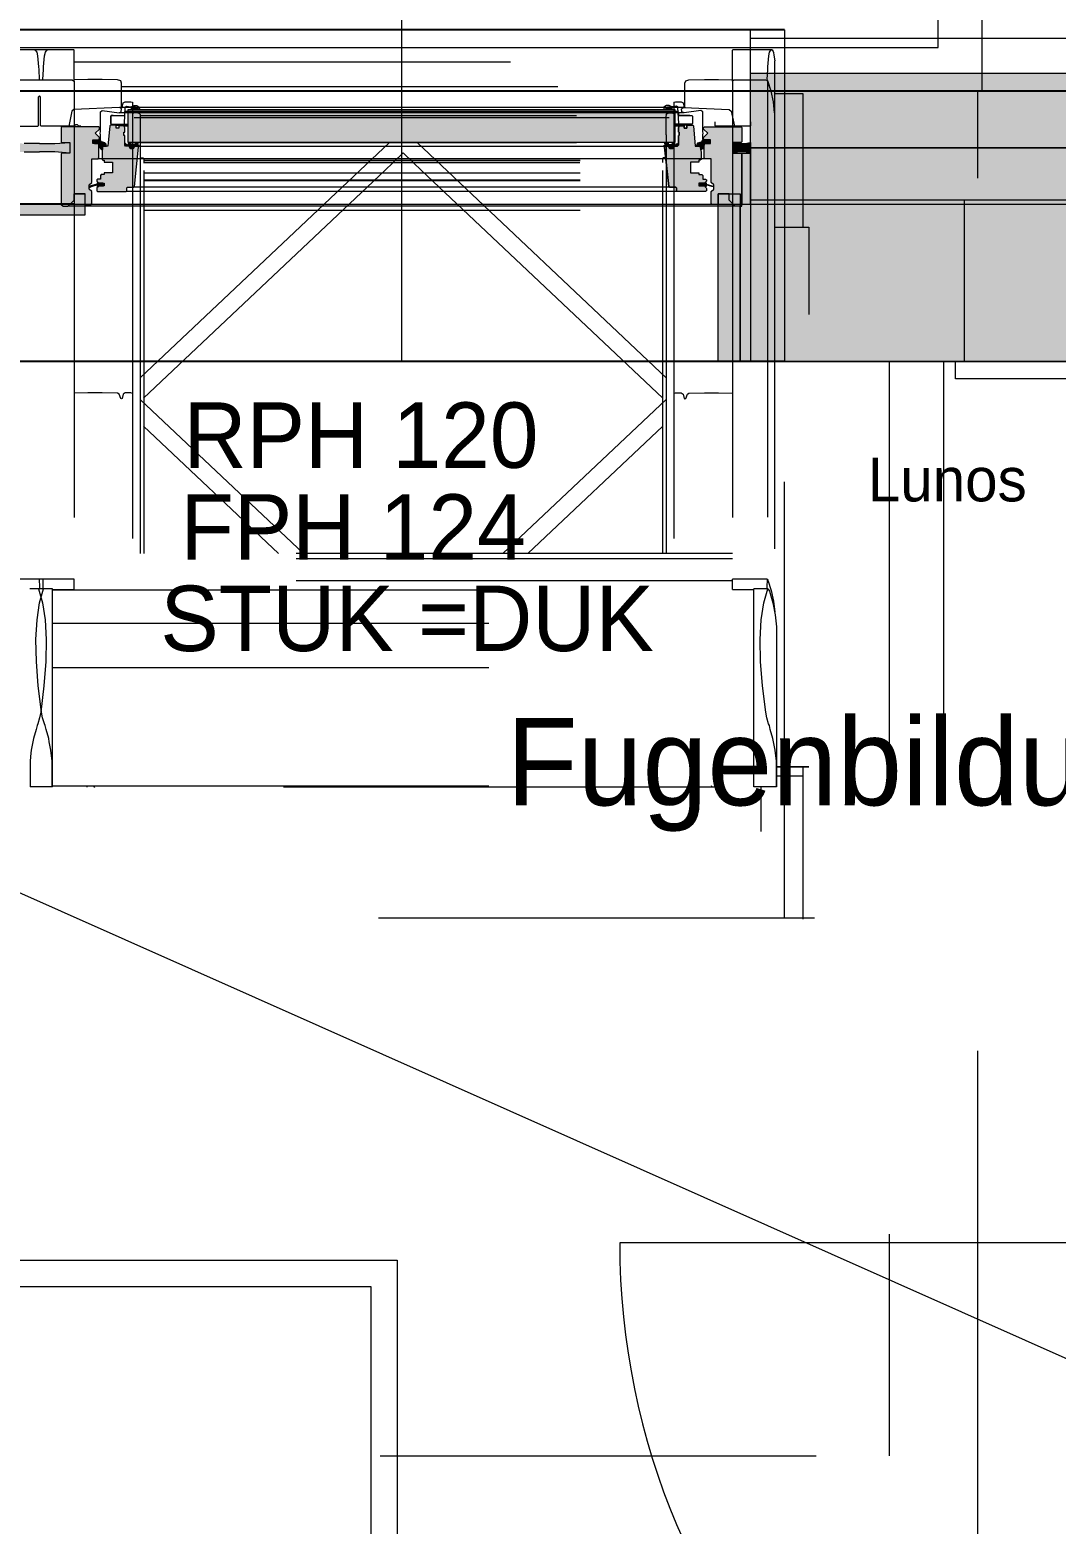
# Model space of a CAD drawing. Header units: metres. Extents: x -3 to 171, y -23 to 41.
# Drawn here: x 1.914 to 3.09, y -1.642 to 0.07 of the extents above; entities that cross this region are included whole.
import ezdxf

# ---------------------------------------------------------------- set-up
doc = ezdxf.new("R2010")
doc.units = ezdxf.units.M
doc.header["$MEASUREMENT"] = 0
for name, pattern in [('Achse', [0.004, 0.002, -0.001, 0, -0.001]), ('Baufluchtlinie', [0.013, 0.008, -0.005]), ('UNSICHTBAR', [0.4, 0, -0.4]), ('Untersicht', [0.001, 0.0005, -0.0005])]:
    doc.linetypes.add(name, pattern=pattern)
for name, color, linetype in [('4._1.DG PP STG1_1_000 Achsraster', 7, 'Continuous'), ('4._1.DG PP STG1_1_110 Wand Aussen', 7, 'Continuous'), ('4._1.DG PP STG1_1_130 Wand Innen', 7, 'Continuous'), ('4._1.DG PP STG1_1_165 Fassadengestaltung Bänder', 7, 'Continuous'), ('4._1.DG PP STG1_1_210 Decke', 7, 'Continuous'), ('4._1.DG PP STG1_1_220 Bodenaufbau', 7, 'Continuous'), ('4._1.DG PP STG1_1_310 Dachkonstruktion massiv', 7, 'Continuous'), ('4._1.DG PP STG1_1_325 Dachfenster', 7, 'Continuous'), ('4._1.DG PP STG1_1_510 Möblierung', 7, 'Continuous'), ('4._1.DG PP STG1_1_520 Fixeinbauten', 7, 'Continuous'), ('4._1.DG PP STG1_1_915 Allgemein Beschriftung.x', 7, 'Continuous'), ('4._1.DG PP STG1_1_950 Polierplan Bemaßung', 7, 'Continuous'), ('4._1.DG PP STG1_1_955 Polierplan Beschriftung', 7, 'Continuous'), ('4._1.DG PP STG1_1_Neubau_840 Baulinien', 7, 'Continuous')]:
    doc.layers.add(name, color=color, linetype=linetype)
doc.styles.add('ERSTELLTER_STIL_2', font='')
doc.styles.get('ERSTELLTER_STIL_2').set_extended_font_data('Eurostile')
doc.linetypes.add('Grenze Grundstück', pattern='A,0,[1,415_260415_PP_VA_1_7 1 DG1.Shx,S=0.00031746,R=0,X=0,Y=0],-0.04,0', length=0.04)

msp = doc.modelspace()

# ---------------------------------------------------------------- hatches: boundary and pattern name
at = {"layer": '4._1.DG PP STG1_1_110 Wand Aussen', "linetype": 'Continuous', "lineweight": 13, "true_color": 0xff6400}
for points in [[(3.7142, 0.02), (2.7789, 0.02), (2.7789, 0), (3.6979, 0)], [(3.6979, 0), (2.7789, 0), (2.7789, -0.125), (3.5959, -0.125)]]:
    msp.add_hatch(color=30, dxfattribs=at).paths.add_polyline_path(points)
at = {"layer": '4._1.DG PP STG1_1_110 Wand Aussen', "linetype": 'Continuous', "lineweight": 0, "true_color": 0x373737}
msp.add_hatch(color=250, dxfattribs=at).paths.add_polyline_path([(2.7789, -0.125), (2.7789, -0.13), (3.5918, -0.13), (3.5959, -0.125)])
at = {"layer": '4._1.DG PP STG1_1_110 Wand Aussen', "linetype": 'Continuous', "lineweight": 13, "true_color": 0x3f7f02}
msp.add_hatch(color=76, dxfattribs=at).paths.add_polyline_path([(3.445, -0.13), (2.7789, -0.13), (2.7789, -0.31), (3.445, -0.31)])
at = {"layer": '4._1.DG PP STG1_1_325 Dachfenster', "linetype": 'Continuous', "lineweight": 13, "true_color": 0xff6400}
for points in [[(2.74, 0.02), (2.74, 0), (2.7789, 0), (2.7789, 0.02)], [(2.74, 0), (2.74, -0.125), (2.7789, -0.125), (2.7789, 0)]]:
    msp.add_hatch(color=30, dxfattribs=at).paths.add_polyline_path(points)
at = {"layer": '4._1.DG PP STG1_1_325 Dachfenster', "linetype": 'Continuous', "lineweight": 13}
msp.add_hatch(color=4, dxfattribs=at).paths.add_polyline_path([(2.6533, -0.0592), (2.6533, -0.0212), (2.0267, -0.0212), (2.0267, -0.0592)])
at = {"layer": '4._1.DG PP STG1_1_325 Dachfenster', "linetype": 'Continuous', "lineweight": 0, "true_color": 0xfed4e5}
for points in [[(2.0356, -0.0193), (2.0347, -0.0182), (2.033, -0.0177), (2.0312, -0.0182), (2.0303, -0.0193), (2.0302, -0.0212), (2.0358, -0.0212)], [(2.6444, -0.0193), (2.6442, -0.0212), (2.6498, -0.0212), (2.6497, -0.0193), (2.6488, -0.0182), (2.647, -0.0177), (2.6453, -0.0182)], [(1.89, -0.0711), (1.9075, -0.0698), (1.925, -0.0698), (1.925, -0.0604), (1.9075, -0.0604), (1.89, -0.0591)], [(1.96, -0.0711), (1.96, -0.0591), (1.9425, -0.0604), (1.925, -0.0604), (1.925, -0.0698), (1.9425, -0.0698)], [(2.0019, -0.0631), (2.0014, -0.0609), (1.9999, -0.0593), (1.9978, -0.0587), (1.9961, -0.0584), (1.9955, -0.0579), (1.9955, -0.0568), (1.9872, -0.0568), (1.9867, -0.0576), (1.9882, -0.0602), (1.9922, -0.0602), (1.9931, -0.0611), (1.9931, -0.0618), (1.9938, -0.0643), (1.9952, -0.0663), (1.9971, -0.0673), (1.9973, -0.0639), (1.9982, -0.0631)], [(2.0238, -0.0601), (2.0233, -0.0602), (2.025, -0.0629), (2.0281, -0.0631), (2.0281, -0.0641), (2.0293, -0.0661), (2.0324, -0.0661), (2.0336, -0.0641), (2.0336, -0.0631), (2.0373, -0.0631), (2.039, -0.0634), (2.0393, -0.063), (2.0393, -0.0624), (2.038, -0.0621), (2.0378, -0.0612), (2.0381, -0.0605), (2.0382, -0.0597), (2.0381, -0.0592), (2.0347, -0.0591), (2.0345, -0.06), (2.0346, -0.0605), (2.0348, -0.061), (2.0304, -0.0614), (2.0292, -0.0591), (2.0286, -0.0609), (2.0274, -0.0591), (2.0259, -0.062), (2.0254, -0.062)], [(2.6562, -0.0601), (2.6546, -0.062), (2.6541, -0.062), (2.6526, -0.0591), (2.6518, -0.0609), (2.6508, -0.0591), (2.6499, -0.0613), (2.6454, -0.0614), (2.6454, -0.0605), (2.6455, -0.06), (2.6455, -0.0592), (2.642, -0.0591), (2.6418, -0.0597), (2.6419, -0.0605), (2.6422, -0.0612), (2.6422, -0.062), (2.6408, -0.0623), (2.6407, -0.063), (2.641, -0.0634), (2.6427, -0.0631), (2.6464, -0.0631), (2.6464, -0.0641), (2.6476, -0.0661), (2.6507, -0.0661), (2.6519, -0.0641), (2.6519, -0.0631), (2.6547, -0.0631), (2.6567, -0.0604)], [(2.6781, -0.0631), (2.6818, -0.0631), (2.6827, -0.0639), (2.6829, -0.0673), (2.6848, -0.0663), (2.6862, -0.0643), (2.6869, -0.0618), (2.6869, -0.0611), (2.6878, -0.0602), (2.6918, -0.0602), (2.6933, -0.0576), (2.6928, -0.0568), (2.6845, -0.0568), (2.6845, -0.0579), (2.6839, -0.0584), (2.6822, -0.0587), (2.6801, -0.0593), (2.6786, -0.0609)], [(2.74, -0.0711), (2.74, -0.0591), (2.7333, -0.0604), (2.7267, -0.0604), (2.72, -0.0591), (2.72, -0.0711), (2.7267, -0.0698), (2.7333, -0.0698)], [(1.9922, -0.1089), (1.9985, -0.1089), (1.9989, -0.1081), (1.9976, -0.1057), (1.9922, -0.1057), (1.9922, -0.1051), (1.9911, -0.1053), (1.9911, -0.1069), (1.9881, -0.1075), (1.9844, -0.1087), (1.9823, -0.11), (1.9823, -0.1105), (1.9846, -0.1093), (1.9882, -0.1082), (1.9911, -0.1077), (1.9911, -0.1093), (1.9922, -0.1095)], [(2.6878, -0.1089), (2.6878, -0.1095), (2.6889, -0.1093), (2.6889, -0.1077), (2.6918, -0.1082), (2.6954, -0.1093), (2.6974, -0.1104), (2.6979, -0.1103), (2.6956, -0.1087), (2.6919, -0.1075), (2.6889, -0.1069), (2.6889, -0.1053), (2.6878, -0.1051), (2.6878, -0.1057), (2.6824, -0.1057), (2.6811, -0.1081), (2.6815, -0.1089)]]:
    msp.add_hatch(color=254, dxfattribs=at).paths.add_polyline_path(points)
at = {"layer": '4._1.DG PP STG1_1_325 Dachfenster', "linetype": 'Continuous', "lineweight": 0, "true_color": 0xe7d9c5}
for points in [[(1.95, -0.0582), (1.9509, -0.0591), (1.96, -0.0591), (1.96, -0.0711), (1.9509, -0.0711), (1.95, -0.072), (1.95, -0.13), (1.952, -0.132), (1.9576, -0.132), (1.9646, -0.125), (1.9646, -0.118), (1.9771, -0.118), (1.9771, -0.13), (1.9842, -0.13), (1.9851, -0.1291), (1.9851, -0.1153), (1.9821, -0.1127), (1.9821, -0.1075), (1.9851, -0.1049), (1.9851, -0.0776), (1.9922, -0.0776), (1.9931, -0.0767), (1.9931, -0.0611), (1.9922, -0.0602), (1.9861, -0.0602), (1.9861, -0.0559), (1.9929, -0.0559), (1.9938, -0.055), (1.9938, -0.0534), (1.9889, -0.0485), (1.9938, -0.0436), (1.9938, -0.0419), (1.9929, -0.041), (1.9509, -0.041), (1.95, -0.0419)], [(1.9909, -0.1111), (1.9907, -0.1116), (1.9907, -0.1144), (1.9916, -0.1153), (2.0242, -0.1153), (2.0251, -0.1144), (2.0251, -0.1109), (2.0257, -0.1103), (2.0329, -0.1103), (2.0338, -0.1095), (2.0385, -0.0644), (2.0373, -0.0631), (2.0336, -0.0631), (2.0336, -0.0641), (2.0324, -0.0661), (2.0293, -0.0661), (2.0281, -0.0641), (2.0281, -0.0631), (2.0237, -0.0631), (2.0228, -0.0622), (2.0228, -0.0511), (2.0218, -0.0511), (2.0218, -0.0471), (2.0228, -0.0471), (2.0228, -0.0421), (2.0218, -0.0401), (2.0161, -0.0401), (2.0161, -0.0426), (2.0131, -0.0426), (2.0131, -0.0391), (2.0063, -0.0391), (2.0055, -0.0399), (2.0034, -0.0631), (1.9982, -0.0631), (1.9973, -0.0639), (1.9968, -0.0708), (1.9968, -0.0785), (1.9977, -0.0794), (1.9993, -0.0794), (1.9993, -0.0815), (2.0087, -0.0815), (2.0087, -0.0938), (1.9993, -0.0938), (1.9993, -0.0959), (1.9957, -0.0959), (1.9948, -0.0967), (1.9948, -0.1009), (1.9916, -0.1009), (1.9907, -0.1018), (1.9907, -0.1033), (1.9922, -0.1048), (1.9922, -0.1057), (1.9993, -0.1057), (1.9993, -0.1089), (1.9922, -0.1089), (1.9922, -0.1098)], [(2.6891, -0.1111), (2.6878, -0.1098), (2.6878, -0.1089), (2.6807, -0.1089), (2.6807, -0.1057), (2.6878, -0.1057), (2.6878, -0.1048), (2.6893, -0.1033), (2.6893, -0.1018), (2.6884, -0.1009), (2.6852, -0.1009), (2.6852, -0.0967), (2.6843, -0.0959), (2.6807, -0.0959), (2.6807, -0.0938), (2.6713, -0.0938), (2.6713, -0.0815), (2.6807, -0.0815), (2.6807, -0.0794), (2.6823, -0.0794), (2.6832, -0.0785), (2.6832, -0.0708), (2.6827, -0.0639), (2.6818, -0.0631), (2.6766, -0.0631), (2.6745, -0.0399), (2.6737, -0.0391), (2.6669, -0.0391), (2.6669, -0.0426), (2.6639, -0.0426), (2.6639, -0.0401), (2.6582, -0.0401), (2.6572, -0.0421), (2.6572, -0.0471), (2.6582, -0.0471), (2.6582, -0.0511), (2.6572, -0.0511), (2.6572, -0.0622), (2.6563, -0.0631), (2.6519, -0.0631), (2.6519, -0.0641), (2.6507, -0.0661), (2.6476, -0.0661), (2.6464, -0.0641), (2.6464, -0.0631), (2.6427, -0.0631), (2.6415, -0.0644), (2.6462, -0.1095), (2.6471, -0.1103), (2.6543, -0.1103), (2.6549, -0.1109), (2.6549, -0.1144), (2.6558, -0.1153), (2.6884, -0.1153), (2.6893, -0.1144), (2.6893, -0.1116)], [(2.73, -0.0582), (2.73, -0.0419), (2.7291, -0.041), (2.6871, -0.041), (2.6862, -0.0419), (2.6862, -0.0436), (2.6911, -0.0485), (2.6862, -0.0534), (2.6862, -0.055), (2.6871, -0.0559), (2.6939, -0.0559), (2.6939, -0.0602), (2.6878, -0.0602), (2.6869, -0.0611), (2.6869, -0.0767), (2.6878, -0.0776), (2.6949, -0.0776), (2.6949, -0.1049), (2.6979, -0.1075), (2.6979, -0.1127), (2.6949, -0.1153), (2.6949, -0.1291), (2.6958, -0.13), (2.7029, -0.13), (2.7029, -0.118), (2.7154, -0.118), (2.7154, -0.125), (2.7224, -0.132), (2.728, -0.132), (2.73, -0.13), (2.73, -0.072), (2.7291, -0.0711), (2.72, -0.0711), (2.72, -0.0591), (2.7291, -0.0591)]]:
    msp.add_hatch(color=254, dxfattribs=at).paths.add_polyline_path(points)
at = {"layer": '4._1.DG PP STG1_1_325 Dachfenster', "linetype": 'Continuous', "lineweight": 13, "true_color": 0xffaa00}
msp.add_hatch(color=40, dxfattribs=at).paths.add_polyline_path([(2.7279, -0.132), (2.7279, -0.23), (2.7279, -0.31), (2.74, -0.31), (2.74, -0.0711), (2.73, -0.0711), (2.73, -0.132)])
at = {"layer": '4._1.DG PP STG1_1_325 Dachfenster', "linetype": 'Continuous', "lineweight": 0, "true_color": 0xfde9f1}
for points in [[(1.8727, -0.1179), (1.8727, -0.142), (1.9773, -0.142), (1.9773, -0.1179), (1.9648, -0.1179), (1.9648, -0.1295), (1.8852, -0.1295), (1.8852, -0.1179)], [(2.7029, -0.118), (2.7029, -0.23), (2.7029, -0.31), (2.7279, -0.31), (2.7279, -0.23), (2.7279, -0.118)]]:
    msp.add_hatch(color=7, dxfattribs=at).paths.add_polyline_path(points)
at = {"layer": '4._1.DG PP STG1_1_325 Dachfenster', "linetype": 'Continuous', "lineweight": 0, "true_color": 0x373737}
msp.add_hatch(color=250, dxfattribs=at).paths.add_polyline_path([(2.74, -0.125), (2.74, -0.13), (2.7789, -0.13), (2.7789, -0.125)])
at = {"layer": '4._1.DG PP STG1_1_325 Dachfenster', "linetype": 'Continuous', "lineweight": 13, "true_color": 0x3f7f02}
msp.add_hatch(color=76, dxfattribs=at).paths.add_polyline_path([(2.7789, -0.13), (2.74, -0.13), (2.74, -0.31), (2.7789, -0.31)])

# ---------------------------------------------------------------- linework, layer by layer
at = {"layer": '4._1.DG PP STG1_1_000 Achsraster', "color": 5, "linetype": 'Achse', "lineweight": 0, "ltscale": 1000}
for p, q in [((3, 3), (3, -22.5231)), ((-1.5, 0), (21, 0))]:
    msp.add_line(p, q, dxfattribs=at)
at = {"layer": '4._1.DG PP STG1_1_110 Wand Aussen', "color": 7, "linetype": 'Continuous', "lineweight": 25, "ltscale": 1000}
for p, q in [((2.7789, 0.07), (1.0749, 0.07)), ((2.7789, -0.31), (1.0749, -0.31))]:
    msp.add_line(p, q, dxfattribs=at)
at = {"layer": '4._1.DG PP STG1_1_110 Wand Aussen', "color": 7, "linetype": 'Continuous', "lineweight": 13, "ltscale": 1000}
for p, q in [((2.7789, 0.07), (2.7789, 0.06)), ((2.7789, 0.07), (2.7789, 0.06)), ((3.7468, 0.06), (2.7789, 0.06)), ((2.7789, 0.06), (2.7789, 0.02)), ((2.7789, 0.06), (2.7789, 0.02)), ((3.7142, 0.02), (2.7789, 0.02)), ((2.7789, 0.02), (2.7789, 0)), ((2.7789, 0.02), (2.7789, 0)), ((2.7789, 0), (2.7789, -0.125)), ((2.7789, 0), (2.7789, -0.125)), ((3.5959, -0.125), (2.7789, -0.125)), ((2.7789, -0.125), (2.7789, -0.13)), ((2.7789, -0.125), (2.7789, -0.13))]:
    msp.add_line(p, q, dxfattribs=at)
at = {"layer": '4._1.DG PP STG1_1_110 Wand Aussen', "color": 1, "linetype": 'Baufluchtlinie', "lineweight": 0, "ltscale": 1000}
msp.add_line((3.6979, 0), (2.7789, 0), dxfattribs=at)
at = {"layer": '4._1.DG PP STG1_1_110 Wand Aussen', "color": 7, "linetype": 'Continuous', "lineweight": 18, "ltscale": 1000}
for p, q in [((3.445, -0.13), (2.7789, -0.13)), ((2.7789, -0.13), (2.7789, -0.31)), ((2.7789, -0.13), (2.7789, -0.31))]:
    msp.add_line(p, q, dxfattribs=at)
at = {"layer": '4._1.DG PP STG1_1_110 Wand Aussen', "color": 7, "linetype": 'Continuous', "lineweight": 18, "ltscale": 1000, "flags": 128}
msp.add_lwpolyline([(2.7789, -0.31), (3.445, -0.31)], dxfattribs=at)
at = {"layer": '4._1.DG PP STG1_1_130 Wand Innen', "color": 7, "linetype": 'Continuous', "lineweight": 13, "ltscale": 1000}
msp.add_line((3.42, -1.32), (2.59, -1.32), dxfattribs=at)
msp.add_arc((3.42, -1.32), 0.83, 180, 270, dxfattribs=at)
at = {"layer": '4._1.DG PP STG1_1_165 Fassadengestaltung Bänder', "color": 7, "linetype": 'Continuous', "lineweight": 18, "ltscale": 1000, "flags": 128}
for points in [[(3.005, 0.6462), (3.005, 0)], [(2.955, 0.05), (2.955, 0.5857)], [(0.4606, 0.05), (2.955, 0.05)], [(3.005, 0), (0, 0)]]:
    msp.add_lwpolyline(points, dxfattribs=at)
at = {"layer": '4._1.DG PP STG1_1_210 Decke', "color": 255, "linetype": 'Continuous', "lineweight": 13, "ltscale": 1000, "flags": 128}
msp.add_lwpolyline([(3.625, -0.13), (0.1305, -0.13), (0.1845, -14.87), (5.505, -14.87), (5.505, -15.84), (13.475, -15.84), (13.475, -14.87), (18.8055, -14.87), (18.8546, -0.13), (15.325, -0.13), (15.325, -0.53), (12.525, -0.53), (12.525, -0.13), (6.455, -0.13), (6.455, -0.53), (3.625, -0.53)], close=True, dxfattribs=at)
at = {"layer": '4._1.DG PP STG1_1_220 Bodenaufbau', "color": 7, "linetype": 'Continuous', "lineweight": 13, "ltscale": 1000, "true_color": 0xf4f4f4, "flags": 128}
msp.add_lwpolyline([(0.3111, -0.31), (0.3639, -14.69), (18.6261, -14.69), (18.674, -0.31), (15.505, -0.31), (15.505, -0.71), (12.345, -0.71), (12.345, -0.31), (6.635, -0.31), (6.635, -0.71), (3.445, -0.71), (3.445, -0.31)], close=True, dxfattribs=at)
at = {"layer": '4._1.DG PP STG1_1_310 Dachkonstruktion massiv', "color": 8, "linetype": 'Untersicht', "lineweight": 13, "ltscale": 1000}
for p, q in [((2.7789, -0.9478), (2.7789, -0.31)), ((2.8987, -0.31), (2.8987, -1.5643)), ((2.961, -0.31), (2.961, -0.9478)), ((0.3134, -0.9478), (3.625, -0.9478))]:
    msp.add_line(p, q, dxfattribs=at)
at = {"layer": '4._1.DG PP STG1_1_310 Dachkonstruktion massiv', "color": 8, "linetype": 'Continuous', "lineweight": 13, "ltscale": 1000, "flags": 128}
msp.add_lwpolyline([(1.11, -0.31), (2.74, -0.31)], dxfattribs=at)
at = {"layer": '4._1.DG PP STG1_1_310 Dachkonstruktion massiv', "color": 8, "linetype": 'Untersicht', "lineweight": 13, "ltscale": 1000, "flags": 128}
msp.add_lwpolyline([(0.3153, -1.5643), (6.635, -1.5643), (6.635, -0.71)], dxfattribs=at)
at = {"layer": '4._1.DG PP STG1_1_325 Dachfenster', "color": 7, "linetype": 'Continuous', "lineweight": 13, "ltscale": 1000}
for p, q in [((2.34, 0.4713), (2.34, -0.31)), ((2.7789, 0.06), (2.74, 0.06)), ((2.7789, 0.02), (2.74, 0.02)), ((1.9238, -0.007), (1.9244, -0.006)), ((1.9238, -0.0396), (1.9238, -0.007)), ((1.9244, -0.006), (1.925, -0.006)), ((1.9256, -0.006), (1.925, -0.006)), ((1.9262, -0.007), (1.9256, -0.006)), ((1.9262, -0.0396), (1.9262, -0.007)), ((2.0301, -0.0183), (2.0334, -0.0167)), ((2.0334, -0.0167), (2.0365, -0.0168)), ((2.0365, -0.0168), (2.0393, -0.0184)), ((2.6435, -0.0168), (2.6407, -0.0184)), ((2.6466, -0.0167), (2.6435, -0.0168)), ((2.6499, -0.0183), (2.6466, -0.0167)), ((1.9623, -0.0231), (1.9585, -0.0403)), ((1.9644, -0.0213), (1.9623, -0.0231)), ((2.0166, -0.019), (1.9644, -0.0213)), ((1.9948, -0.0241), (1.9969, -0.0224)), ((1.9948, -0.0468), (1.9948, -0.0241)), ((1.9969, -0.0224), (2.0163, -0.0251)), ((2.0071, -0.0283), (2.0067, -0.0287)), ((2.0067, -0.0287), (2.0067, -0.0373)), ((2.0095, -0.0283), (2.0071, -0.0283)), ((2.0163, -0.0251), (2.0188, -0.024)), ((2.019, -0.0203), (2.0166, -0.019)), ((2.0188, -0.024), (2.019, -0.0203)), ((2.0224, -0.0373), (2.0232, -0.0187)), ((2.0232, -0.0187), (2.0248, -0.0175)), ((2.0248, -0.0175), (2.0297, -0.0183)), ((2.0297, -0.0183), (2.0301, -0.0183)), ((2.0376, -0.0206), (2.0358, -0.0194)), ((2.039, -0.0207), (2.0376, -0.0206)), ((2.0398, -0.0196), (2.039, -0.0207)), ((2.0393, -0.0184), (2.0398, -0.0196)), ((2.6407, -0.0184), (2.6402, -0.0196)), ((2.6402, -0.0196), (2.641, -0.0207)), ((2.641, -0.0207), (2.6424, -0.0206)), ((2.6424, -0.0206), (2.6442, -0.0194)), ((2.6503, -0.0183), (2.6499, -0.0183)), ((2.6552, -0.0175), (2.6503, -0.0183)), ((2.6568, -0.0187), (2.6552, -0.0175)), ((2.6576, -0.0373), (2.6568, -0.0187)), ((2.661, -0.0203), (2.6634, -0.019)), ((2.6612, -0.024), (2.661, -0.0203)), ((2.6637, -0.0251), (2.6612, -0.024)), ((2.6634, -0.019), (2.7156, -0.0213)), ((2.6831, -0.0224), (2.6637, -0.0251)), ((2.6705, -0.0283), (2.6729, -0.0283)), ((2.6729, -0.0283), (2.6733, -0.0287)), ((2.6733, -0.0287), (2.6733, -0.0373)), ((2.6852, -0.0241), (2.6831, -0.0224)), ((2.6852, -0.0468), (2.6852, -0.0241)), ((2.7156, -0.0213), (2.7177, -0.0231)), ((2.7177, -0.0231), (2.7215, -0.0403)), ((1.8853, -0.0403), (1.9232, -0.0403)), ((1.9232, -0.0403), (1.9238, -0.0396)), ((1.9268, -0.0403), (1.9262, -0.0396)), ((1.9647, -0.0403), (1.9268, -0.0403)), ((1.9663, -0.0389), (1.9647, -0.0403)), ((1.9685, -0.0389), (1.9663, -0.0389)), ((1.9701, -0.0403), (1.9685, -0.0389)), ((1.9725, -0.0403), (1.9701, -0.0403)), ((1.9945, -0.0485), (1.9948, -0.0468)), ((1.9948, -0.0502), (1.9945, -0.0485)), ((1.9948, -0.0557), (1.9948, -0.0502)), ((2.0067, -0.0373), (2.0073, -0.0379)), ((2.0073, -0.0379), (2.0217, -0.0379)), ((2.0217, -0.0379), (2.0224, -0.0373)), ((2.6583, -0.0379), (2.6576, -0.0373)), ((2.6727, -0.0379), (2.6583, -0.0379)), ((2.6733, -0.0373), (2.6727, -0.0379)), ((2.6855, -0.0485), (2.6852, -0.0468)), ((2.6852, -0.0502), (2.6855, -0.0485)), ((2.6852, -0.0557), (2.6852, -0.0502)), ((2.6993, -0.0399), (2.6993, -0.0354)), ((2.6998, -0.0403), (2.6993, -0.0399)), ((2.7396, -0.0403), (2.6998, -0.0403)), ((2.74, -0.0399), (2.7396, -0.0403)), ((2.74, -0.0354), (2.74, -0.0399)), ((1.9888, -0.0568), (1.9936, -0.0568)), ((1.9936, -0.0568), (1.9948, -0.0557)), ((2.6864, -0.0568), (2.6852, -0.0557)), ((2.6912, -0.0568), (2.6864, -0.0568)), ((2.7789, -0.125), (2.74, -0.125))]:
    msp.add_line(p, q, dxfattribs=at)
at = {"layer": '4._1.DG PP STG1_1_325 Dachfenster', "color": 7, "linetype": 'Continuous', "lineweight": 18, "ltscale": 1000}
for p, q in [((2.74, -0.13), (2.74, 0.07)), ((2.0095, -0.0283), (2.0227, -0.0283)), ((2.6637, -0.0251), (2.0163, -0.0251)), ((2.6634, -0.019), (2.0166, -0.019)), ((2.0271, -0.023), (2.6529, -0.023)), ((2.6466, -0.0309), (2.0334, -0.0309)), ((2.6705, -0.0283), (2.6573, -0.0283)), ((2.0131, -0.0391), (2.0267, -0.0391)), ((2.0217, -0.0379), (2.0267, -0.0379)), ((2.0218, -0.0401), (2.0267, -0.0401)), ((2.6583, -0.0379), (2.6533, -0.0379)), ((2.6669, -0.0391), (2.6533, -0.0391)), ((2.6533, -0.0401), (2.6582, -0.0401)), ((1.925, -0.0604), (1.9075, -0.0604)), ((1.925, -0.0604), (1.9425, -0.0604)), ((1.9425, -0.0604), (1.96, -0.0591)), ((1.96, -0.0591), (1.96, -0.0711)), ((2.039, -0.0634), (2.641, -0.0634)), ((1.9075, -0.0698), (1.925, -0.0698)), ((1.9425, -0.0698), (1.925, -0.0698)), ((1.96, -0.0711), (1.9425, -0.0698)), ((2.6878, -0.0776), (1.9922, -0.0776)), ((2.6558, -0.1153), (2.0242, -0.1153)), ((2.6471, -0.1103), (2.0329, -0.1103)), ((2.7224, -0.132), (1.9576, -0.132)), ((2.6958, -0.13), (1.9842, -0.13)), ((2.7789, -0.13), (2.74, -0.13)), ((2.74, -0.13), (2.74, -0.31)), ((2.74, -0.31), (2.7029, -0.31))]:
    msp.add_line(p, q, dxfattribs=at)
at = {"layer": '4._1.DG PP STG1_1_325 Dachfenster', "color": 1, "linetype": 'Baufluchtlinie', "lineweight": 0, "ltscale": 1000}
msp.add_line((2.7789, 0), (2.74, 0), dxfattribs=at)
at = {"layer": '4._1.DG PP STG1_1_325 Dachfenster', "color": 253, "linetype": 'Untersicht', "lineweight": 13, "ltscale": 1000, "true_color": 0x9f9f9f, "flags": 128}
for points in [[(1.9647, 0.0472), (1.9192, 0.0472), (1.8891, 0.0472)], [(1.9192, 0.0472), (1.9202, 0.0469), (1.9219, 0.0445), (1.9228, 0.0403), (1.924, 0.0278), (1.9242, 0.0246), (1.9247, 0.013)], [(1.929, 0.013), (1.9296, 0.0246), (1.9297, 0.0278), (1.9309, 0.0403), (1.9318, 0.0445), (1.9333, 0.0468), (1.9346, 0.0472)], [(1.9647, 0.013), (1.9647, 0.0278), (1.9647, 0.0403), (1.9647, 0.0445), (1.9647, 0.0468)], [(2.7646, 0.0472), (2.7191, 0.0472)], [(2.7191, 0.013), (2.7191, 0.0278), (2.7191, 0.0403), (2.7191, 0.0445), (2.7191, 0.0468)], [(2.759, 0.013), (2.7596, 0.0246), (2.7597, 0.0278), (2.7609, 0.0403), (2.7618, 0.0445), (2.7633, 0.0468), (2.7646, 0.0472), (2.7659, 0.0453), (2.7663, 0.0442), (2.7668, 0.041), (2.7676, 0.0346)], [(2.7676, -0.0249), (2.7676, 0.0346)], [(1.9647, 0.0334), (2.7191, 0.0334)], [(1.963, 0.0125), (1.9262, 0.0125), (1.8908, 0.0125)], [(1.963, 0.0125), (1.9647, 0.0112)], [(2.0182, 0.0116), (2.0144, 0.0126), (1.9968, 0.0132), (1.9806, 0.0132), (1.9647, 0.0127)], [(1.9647, 0.0112), (1.9647, 0.0126)], [(1.9647, 0.0112), (1.9647, -0.5594)], [(2.0192, 0.0088), (2.0182, 0.0116)], [(2.0192, -0.0191), (2.0192, 0.0088)], [(2.0192, 0.0052), (2.6646, 0.0052)], [(2.6646, 0.0088), (2.6656, 0.0116)], [(2.6646, -0.0191), (2.6646, 0.0088)], [(2.6656, 0.0116), (2.6694, 0.0126), (2.687, 0.0132), (2.7032, 0.0132), (2.7191, 0.0127)], [(2.7191, 0.0112), (2.7191, 0.0126)], [(2.7208, 0.0125), (2.7191, 0.0112)], [(2.7191, 0.0112), (2.7191, -0.5594)], [(2.7576, 0.0125), (2.7208, 0.0125)], [(2.7594, 0.0115), (2.7576, 0.0125)], [(2.7676, -0.0249), (2.7663, -0.0126), (2.7636, -0.0004), (2.7596, 0.0115), (2.7591, 0.0126)], [(2.7594, 0.0115), (2.7594, -0.5602)], [(2.7674, -0.0249), (2.7661, -0.0126), (2.7634, -0.0004), (2.7594, 0.0115)], [(2.0198, -0.0189), (2.0211, -0.0137)], [(2.0211, -0.0137), (2.0232, -0.0124)], [(2.0232, -0.0124), (2.0298, -0.0124), (2.0317, -0.0129)], [(2.0317, -0.0129), (2.0317, -0.3466), (2.0317, -0.5302)], [(2.6521, -0.0129), (2.654, -0.0124), (2.6606, -0.0124)], [(2.6521, -0.0129), (2.6521, -0.3466), (2.6521, -0.5302)], [(2.6606, -0.0124), (2.6627, -0.0137)], [(2.6627, -0.0137), (2.664, -0.0189)], [(2.7676, -0.003), (2.8, -0.003)], [(2.8, -0.003), (2.8, -0.1561)], [(2.0183, -0.019), (2.019, -0.0191)], [(2.019, -0.0191), (2.0198, -0.0189)], [(2.0341, -0.0251), (2.0317, -0.0259)], [(2.0372, -0.0252), (2.0341, -0.0251)], [(2.04, -0.0263), (2.0372, -0.0252)], [(2.0405, -0.0271), (2.04, -0.0263)], [(2.0404, -0.0283), (2.6434, -0.0283)], [(2.0404, -0.0285), (2.0404, -0.0391), (2.0404, -0.0434), (2.0404, -0.0484), (2.0404, -0.0493), (2.0404, -0.0501)], [(2.0405, -0.0271), (2.0405, -0.0283)], [(2.6433, -0.0271), (2.6438, -0.0263)], [(2.6433, -0.0271), (2.6433, -0.0283)], [(2.6434, -0.0501), (2.6434, -0.0493), (2.6434, -0.0484), (2.6434, -0.0434), (2.6434, -0.0391), (2.6434, -0.0285)], [(2.6438, -0.0263), (2.6466, -0.0252)], [(2.6466, -0.0252), (2.6497, -0.0251)], [(2.6497, -0.0251), (2.6521, -0.0259)], [(2.664, -0.0189), (2.6648, -0.0191)], [(2.6648, -0.0191), (2.6655, -0.019)], [(2.7674, -0.0249), (2.7674, -0.5952)], [(2.0405, -0.0504), (2.0405, -0.5302)], [(2.6433, -0.0504), (2.6433, -0.5302)], [(2.0405, -0.059), (2.6433, -0.059)], [(2.326, -0.0591), (2.0405, -0.3288)], [(2.0405, -0.0591), (2.6433, -0.0591)], [(2.3577, -0.0591), (2.6433, -0.3288)], [(2.0405, -0.0768), (2.0444, -0.0768)], [(2.3419, -0.071), (2.3304, -0.0818), (2.3207, -0.091), (2.0444, -0.3519)], [(2.0444, -0.0818), (2.6393, -0.0818)], [(2.0446, -0.0771), (2.0446, -0.0818)], [(2.0446, -0.0779), (2.6392, -0.0779)], [(2.0446, -0.0796), (2.6392, -0.0796)], [(2.3419, -0.071), (2.3533, -0.0818), (2.363, -0.091), (2.6393, -0.3519)], [(2.6392, -0.0771), (2.6392, -0.0818)], [(2.6433, -0.0768), (2.6394, -0.0768)], [(2.0446, -0.0913), (2.0446, -0.5302)], [(2.0446, -0.0938), (2.6392, -0.0938)], [(2.0446, -0.1019), (2.6392, -0.1019)], [(2.0446, -0.1027), (2.6392, -0.1027)], [(2.6392, -0.0913), (2.6392, -0.5302)], [(2.0446, -0.1365), (2.6392, -0.1365)], [(2.0144, -0.3464), (1.9968, -0.3458), (1.9806, -0.3458), (1.9647, -0.3463)], [(2.0162, -0.3475), (2.0144, -0.3464)], [(2.0182, -0.3526), (2.0162, -0.3475)], [(2.019, -0.3528), (2.0182, -0.3526)], [(2.0198, -0.3525), (2.019, -0.3528)], [(2.0211, -0.3474), (2.0198, -0.3525)], [(2.0232, -0.3461), (2.0211, -0.3474)], [(2.0317, -0.3466), (2.0298, -0.3461), (2.0232, -0.3461)], [(2.2276, -0.5302), (2.0405, -0.3535)], [(2.4561, -0.5302), (2.6433, -0.3535)], [(2.6521, -0.3466), (2.654, -0.3461), (2.6606, -0.3461)], [(2.6606, -0.3461), (2.6627, -0.3474)], [(2.6627, -0.3474), (2.664, -0.3525)], [(2.664, -0.3525), (2.6648, -0.3528)], [(2.6648, -0.3528), (2.6656, -0.3526)], [(2.6656, -0.3526), (2.6676, -0.3475)], [(2.6676, -0.3475), (2.6694, -0.3464)], [(2.6694, -0.3464), (2.687, -0.3458), (2.7032, -0.3458), (2.7191, -0.3463)], [(2.1991, -0.5302), (2.0444, -0.3841)], [(2.4846, -0.5302), (2.6393, -0.3841)], [(2.7191, -0.5302), (1.9647, -0.5302)], [(2.7191, -0.5361), (1.9647, -0.5361)], [(1.9647, -0.5594), (1.9247, -0.5594), (1.8891, -0.5594)], [(1.9247, -0.5594), (1.9251, -0.5686), (1.9251, -0.5706)], [(1.929, -0.5594), (1.9287, -0.5686), (1.9287, -0.5706)], [(1.9647, -0.5715), (1.9647, -0.5686), (1.9647, -0.5594)], [(2.7191, -0.5616), (1.9647, -0.5616)], [(2.7191, -0.5715), (2.7191, -0.5686), (2.7191, -0.5594)], [(2.759, -0.5594), (2.7191, -0.5594)], [(2.759, -0.5594), (2.7587, -0.5686), (2.7587, -0.5706)], [(2.7591, -0.5595), (2.7596, -0.5607), (2.7636, -0.5726), (2.7663, -0.5848), (2.7676, -0.597)], [(1.9399, -0.5706), (1.924, -0.5706), (1.9139, -0.5706)], [(1.924, -0.5706), (1.9285, -0.5866), (1.9314, -0.606), (1.9327, -0.6285), (1.9322, -0.6538), (1.9302, -0.6817), (1.9264, -0.7118), (1.9251, -0.7184), (1.923, -0.7253), (1.9223, -0.7272), (1.9211, -0.7318), (1.9182, -0.7422), (1.9175, -0.746), (1.9156, -0.7556), (1.9152, -0.7591), (1.9143, -0.7678), (1.9143, -0.7709), (1.9142, -0.7813), (1.9142, -0.79), (1.9142, -0.7974)], [(1.9395, -0.7974), (1.9395, -0.79), (1.9395, -0.7813), (1.9395, -0.7709), (1.9395, -0.7678), (1.9385, -0.7591), (1.9382, -0.7556), (1.9362, -0.746), (1.9356, -0.7422), (1.9326, -0.7318), (1.9315, -0.7272), (1.9307, -0.7253), (1.9286, -0.7184), (1.9273, -0.7118), (1.9235, -0.6817), (1.9215, -0.6538), (1.921, -0.6285), (1.9223, -0.606), (1.9252, -0.5866), (1.9297, -0.5706)], [(1.9399, -0.7974), (1.9399, -0.79), (1.9399, -0.7813), (1.9399, -0.7709), (1.9399, -0.7591), (1.9399, -0.746), (1.9399, -0.7318), (1.9399, -0.7253), (1.9399, -0.7184), (1.9399, -0.7118), (1.9399, -0.6817), (1.9399, -0.6538), (1.9399, -0.6285), (1.9399, -0.606), (1.9399, -0.5866), (1.9399, -0.5706)], [(1.9399, -0.5715), (1.9647, -0.5715)], [(1.9399, -0.5718), (2.7439, -0.5718)], [(2.7191, -0.5715), (2.7439, -0.5715)], [(2.7439, -0.7974), (2.7439, -0.79), (2.7439, -0.7813), (2.7439, -0.7709), (2.7439, -0.7591), (2.7439, -0.746), (2.7439, -0.7318), (2.7439, -0.7253), (2.7439, -0.7184), (2.7439, -0.7118), (2.7439, -0.6817), (2.7439, -0.6538), (2.7439, -0.6285), (2.7439, -0.606), (2.7439, -0.5866), (2.7439, -0.5706)], [(2.7597, -0.5706), (2.7439, -0.5706)], [(2.7695, -0.7974), (2.7695, -0.79), (2.7695, -0.7813), (2.7695, -0.7709), (2.7695, -0.7678), (2.7685, -0.7591), (2.7682, -0.7556), (2.7662, -0.746), (2.7656, -0.7422), (2.7626, -0.7318), (2.7615, -0.7272), (2.7607, -0.7253), (2.7586, -0.7184), (2.7573, -0.7118), (2.7535, -0.6817), (2.7515, -0.6538), (2.751, -0.6285), (2.7523, -0.606), (2.7552, -0.5866), (2.7597, -0.5706)], [(2.7597, -0.5706), (2.7603, -0.5709)], [(2.7603, -0.5709), (2.7615, -0.5731), (2.7656, -0.5866), (2.7682, -0.6002), (2.7695, -0.6141), (2.7695, -0.6154)], [(1.9399, -0.61), (2.7439, -0.61)], [(2.7695, -0.6154), (2.7695, -0.6301)], [(2.7695, -0.6301), (2.7695, -0.7038)], [(1.9399, -0.6609), (2.7439, -0.6609)], [(2.7695, -0.7038), (2.7695, -0.7953)], [(2.8, -0.7852), (2.7695, -0.7852)], [(1.9399, -0.7974), (1.9142, -0.7974)], [(1.9399, -0.7962), (2.7439, -0.7962)], [(1.9792, -0.7962), (1.9792, -0.7977)], [(2.7046, -0.7979), (1.9792, -0.7979)], [(1.9875, -0.7977), (1.9883, -0.7972)], [(1.9883, -0.7972), (1.9885, -0.7962)], [(2.6955, -0.7972), (2.6952, -0.7962)], [(2.6955, -0.7972), (2.6963, -0.7977)], [(2.7046, -0.7962), (2.7046, -0.7977)], [(2.7695, -0.7974), (2.7439, -0.7974)], [(2.7695, -0.7953), (2.7695, -0.7974)]]:
    msp.add_lwpolyline(points, dxfattribs=at)
at = {"layer": '4._1.DG PP STG1_1_325 Dachfenster', "color": 7, "linetype": 'Continuous', "lineweight": 18, "ltscale": 1000, "flags": 128}
for points in [[(2.6733, -0.0287), (2.6733, -0.0373), (2.6727, -0.0379), (2.6727, -0.0391), (2.6669, -0.0391), (2.6669, -0.0426), (2.6639, -0.0426), (2.6639, -0.0401), (2.6582, -0.0401), (2.6572, -0.0421), (2.6572, -0.0471), (2.6582, -0.0471), (2.6582, -0.0511), (2.6572, -0.0511), (2.6572, -0.0622), (2.6563, -0.0631), (2.6519, -0.0631), (2.6519, -0.0641), (2.6507, -0.0661), (2.6476, -0.0661), (2.6464, -0.0641), (2.6464, -0.0631), (2.6427, -0.0631), (2.6415, -0.0644), (2.6462, -0.1095), (2.6471, -0.1103), (2.6543, -0.1103), (2.6549, -0.1109), (2.6549, -0.1144), (2.6558, -0.1153), (2.0242, -0.1153), (2.0251, -0.1144), (2.0251, -0.1109), (2.0257, -0.1103), (2.0329, -0.1103), (2.0338, -0.1095), (2.0385, -0.0644), (2.0373, -0.0631), (2.0336, -0.0631), (2.0336, -0.0641), (2.0324, -0.0661), (2.0293, -0.0661), (2.0281, -0.0641), (2.0281, -0.0631), (2.0237, -0.0631), (2.0228, -0.0622), (2.0228, -0.0511), (2.0218, -0.0511), (2.0218, -0.0471), (2.0228, -0.0471), (2.0228, -0.0421), (2.0218, -0.0401), (2.0161, -0.0401), (2.0161, -0.0426), (2.0131, -0.0426), (2.0131, -0.0391), (2.0073, -0.0391), (2.0073, -0.0379), (2.0067, -0.0373), (2.0067, -0.0287), (2.0071, -0.0283), (2.0227, -0.0283), (2.0228, -0.025), (2.0239, -0.023), (2.6561, -0.023), (2.6572, -0.025), (2.6573, -0.0283), (2.6705, -0.0283), (2.6729, -0.0283)], [(2.6533, -0.0592), (2.0267, -0.0592), (2.0267, -0.0212), (2.6533, -0.0212)], [(2.0356, -0.0193), (2.0347, -0.0182), (2.033, -0.0177), (2.0312, -0.0182), (2.0303, -0.0193), (2.0302, -0.0212), (2.0358, -0.0212)], [(2.6444, -0.0193), (2.6453, -0.0182), (2.647, -0.0177), (2.6488, -0.0182), (2.6497, -0.0193), (2.6498, -0.0212), (2.6442, -0.0212)], [(2.0019, -0.0631), (2.0014, -0.0609), (1.9999, -0.0593), (1.9978, -0.0587), (1.9961, -0.0584), (1.9955, -0.0579), (1.9955, -0.0568), (1.9872, -0.0568), (1.9867, -0.0576), (1.9882, -0.0602), (1.9922, -0.0602), (1.9931, -0.0611), (1.9931, -0.0618), (1.9938, -0.0643), (1.9952, -0.0663), (1.9971, -0.0673), (1.9973, -0.0639), (1.9982, -0.0631)], [(2.0238, -0.0601), (2.0233, -0.0602), (2.025, -0.0629), (2.0281, -0.0631), (2.0281, -0.0641), (2.0293, -0.0661), (2.0324, -0.0661), (2.0336, -0.0641), (2.0336, -0.0631), (2.0373, -0.0631), (2.039, -0.0634), (2.0393, -0.063), (2.0393, -0.0624), (2.038, -0.0621), (2.0378, -0.0612), (2.0381, -0.0605), (2.0382, -0.0597), (2.0381, -0.0592), (2.0347, -0.0591), (2.0345, -0.06), (2.0346, -0.0605), (2.0348, -0.061), (2.0304, -0.0614), (2.0292, -0.0591), (2.0286, -0.0609), (2.0274, -0.0591), (2.0259, -0.062), (2.0254, -0.062)], [(2.6562, -0.0601), (2.6567, -0.0602), (2.655, -0.0629), (2.6519, -0.0631), (2.6519, -0.0641), (2.6507, -0.0661), (2.6476, -0.0661), (2.6464, -0.0641), (2.6464, -0.0631), (2.6427, -0.0631), (2.641, -0.0634), (2.6407, -0.063), (2.6407, -0.0624), (2.642, -0.0621), (2.6422, -0.0612), (2.6419, -0.0605), (2.6418, -0.0597), (2.6419, -0.0592), (2.6453, -0.0591), (2.6455, -0.06), (2.6454, -0.0605), (2.6452, -0.061), (2.6496, -0.0614), (2.6508, -0.0591), (2.6514, -0.0609), (2.6526, -0.0591), (2.6541, -0.062), (2.6546, -0.062)], [(2.6781, -0.0631), (2.6786, -0.0609), (2.6801, -0.0593), (2.6822, -0.0587), (2.6839, -0.0584), (2.6845, -0.0579), (2.6845, -0.0568), (2.6928, -0.0568), (2.6933, -0.0576), (2.6918, -0.0602), (2.6878, -0.0602), (2.6869, -0.0611), (2.6869, -0.0618), (2.6862, -0.0643), (2.6848, -0.0663), (2.6829, -0.0673), (2.6827, -0.0639), (2.6818, -0.0631)], [(2.74, -0.0711), (2.7333, -0.0698), (2.7267, -0.0698), (2.72, -0.0711), (2.72, -0.0591), (2.7267, -0.0604), (2.7333, -0.0604), (2.74, -0.0591)], [(2.7279, -0.132), (2.73, -0.132), (2.73, -0.0711), (2.74, -0.0711), (2.74, -0.31), (2.7279, -0.31), (2.7279, -0.23)], [(1.8727, -0.1179), (1.8727, -0.142), (1.9773, -0.142), (1.9773, -0.1179), (1.9648, -0.1179), (1.9648, -0.1295), (1.8852, -0.1295), (1.8852, -0.1179)], [(1.9922, -0.1089), (1.9985, -0.1089), (1.9989, -0.1081), (1.9976, -0.1057), (1.9922, -0.1057), (1.9922, -0.1051), (1.9911, -0.1053), (1.9911, -0.1069), (1.9881, -0.1075), (1.9844, -0.1087), (1.9823, -0.11), (1.9823, -0.1105), (1.9846, -0.1093), (1.9882, -0.1082), (1.9911, -0.1077), (1.9911, -0.1093), (1.9922, -0.1095)], [(2.6878, -0.1089), (2.6815, -0.1089), (2.6811, -0.1081), (2.6824, -0.1057), (2.6878, -0.1057), (2.6878, -0.1051), (2.6889, -0.1053), (2.6889, -0.1069), (2.6919, -0.1075), (2.6956, -0.1087), (2.6977, -0.11), (2.6954, -0.1093), (2.6918, -0.1082), (2.6889, -0.1077), (2.6889, -0.1093), (2.6878, -0.1095)], [(2.7029, -0.118), (2.7279, -0.118), (2.7279, -0.23), (2.7279, -0.31), (2.7029, -0.31), (2.7029, -0.23)]]:
    msp.add_lwpolyline(points, close=True, dxfattribs=at)
at = {"layer": '4._1.DG PP STG1_1_325 Dachfenster', "color": 7, "linetype": 'Continuous', "lineweight": 13, "ltscale": 1000, "flags": 128}
for points in [[(1.95, -0.0582), (1.9509, -0.0591), (1.96, -0.0591), (1.96, -0.0711), (1.9509, -0.0711), (1.95, -0.072), (1.95, -0.13), (1.952, -0.132), (1.9576, -0.132), (1.9646, -0.125), (1.9646, -0.118), (1.9771, -0.118), (1.9771, -0.13), (1.9842, -0.13), (1.9851, -0.1291), (1.9851, -0.1153), (1.9821, -0.1127), (1.9821, -0.1075), (1.9851, -0.1049), (1.9851, -0.0776), (1.9922, -0.0776), (1.9931, -0.0767), (1.9931, -0.0611), (1.9922, -0.0602), (1.9861, -0.0602), (1.9861, -0.0559), (1.9929, -0.0559), (1.9938, -0.055), (1.9938, -0.0534), (1.9889, -0.0485), (1.9938, -0.0436), (1.9938, -0.0419), (1.9929, -0.041), (1.9509, -0.041), (1.95, -0.0419)], [(1.9909, -0.1111), (1.9907, -0.1116), (1.9907, -0.1144), (1.9916, -0.1153), (2.0242, -0.1153), (2.0251, -0.1144), (2.0251, -0.1109), (2.0257, -0.1103), (2.0329, -0.1103), (2.0338, -0.1095), (2.0385, -0.0644), (2.0373, -0.0631), (2.0336, -0.0631), (2.0336, -0.0641), (2.0324, -0.0661), (2.0293, -0.0661), (2.0281, -0.0641), (2.0281, -0.0631), (2.0237, -0.0631), (2.0228, -0.0622), (2.0228, -0.0511), (2.0218, -0.0511), (2.0218, -0.0471), (2.0228, -0.0471), (2.0228, -0.0421), (2.0218, -0.0401), (2.0161, -0.0401), (2.0161, -0.0426), (2.0131, -0.0426), (2.0131, -0.0391), (2.0063, -0.0391), (2.0055, -0.0399), (2.0034, -0.0631), (1.9982, -0.0631), (1.9973, -0.0639), (1.9968, -0.0708), (1.9968, -0.0785), (1.9977, -0.0794), (1.9993, -0.0794), (1.9993, -0.0815), (2.0087, -0.0815), (2.0087, -0.0938), (1.9993, -0.0938), (1.9993, -0.0959), (1.9957, -0.0959), (1.9948, -0.0967), (1.9948, -0.1009), (1.9916, -0.1009), (1.9907, -0.1018), (1.9907, -0.1033), (1.9922, -0.1048), (1.9922, -0.1057), (1.9993, -0.1057), (1.9993, -0.1089), (1.9922, -0.1089), (1.9922, -0.1098)], [(2.6891, -0.1111), (2.6893, -0.1116), (2.6893, -0.1144), (2.6884, -0.1153), (2.6558, -0.1153), (2.6549, -0.1144), (2.6549, -0.1109), (2.6543, -0.1103), (2.6471, -0.1103), (2.6462, -0.1095), (2.6415, -0.0644), (2.6427, -0.0631), (2.6464, -0.0631), (2.6464, -0.0641), (2.6476, -0.0661), (2.6507, -0.0661), (2.6519, -0.0641), (2.6519, -0.0631), (2.6563, -0.0631), (2.6572, -0.0622), (2.6572, -0.0511), (2.6582, -0.0511), (2.6582, -0.0471), (2.6572, -0.0471), (2.6572, -0.0421), (2.6582, -0.0401), (2.6639, -0.0401), (2.6639, -0.0426), (2.6669, -0.0426), (2.6669, -0.0391), (2.6737, -0.0391), (2.6745, -0.0399), (2.6766, -0.0631), (2.6818, -0.0631), (2.6827, -0.0639), (2.6832, -0.0708), (2.6832, -0.0785), (2.6823, -0.0794), (2.6807, -0.0794), (2.6807, -0.0815), (2.6713, -0.0815), (2.6713, -0.0938), (2.6807, -0.0938), (2.6807, -0.0959), (2.6843, -0.0959), (2.6852, -0.0967), (2.6852, -0.1009), (2.6884, -0.1009), (2.6893, -0.1018), (2.6893, -0.1033), (2.6878, -0.1048), (2.6878, -0.1057), (2.6807, -0.1057), (2.6807, -0.1089), (2.6878, -0.1089), (2.6878, -0.1098)], [(2.73, -0.0582), (2.7291, -0.0591), (2.72, -0.0591), (2.72, -0.0711), (2.7291, -0.0711), (2.73, -0.072), (2.73, -0.13), (2.728, -0.132), (2.7224, -0.132), (2.7154, -0.125), (2.7154, -0.118), (2.7029, -0.118), (2.7029, -0.13), (2.6958, -0.13), (2.6949, -0.1291), (2.6949, -0.1153), (2.6979, -0.1127), (2.6979, -0.1075), (2.6949, -0.1049), (2.6949, -0.0776), (2.6878, -0.0776), (2.6869, -0.0767), (2.6869, -0.0611), (2.6878, -0.0602), (2.6939, -0.0602), (2.6939, -0.0559), (2.6871, -0.0559), (2.6862, -0.055), (2.6862, -0.0534), (2.6911, -0.0485), (2.6862, -0.0436), (2.6862, -0.0419), (2.6871, -0.041), (2.7291, -0.041), (2.73, -0.0419)]]:
    msp.add_lwpolyline(points, close=True, dxfattribs=at)
at = {"layer": '4._1.DG PP STG1_1_325 Dachfenster', "color": 255, "linetype": 'UNSICHTBAR', "lineweight": 13, "ltscale": 1000, "flags": 128}
for points in [[(2.7674, -0.1561), (2.8069, -0.1561)], [(2.8069, -0.1561), (2.8069, -0.7745)], [(2.7695, -0.7745), (2.8069, -0.7745)], [(2.8069, -0.7745), (2.7695, -0.7745)], [(2.8, -0.7745), (2.8, -0.8493)], [(2.7046, -0.8062), (2.7046, -0.7979)], [(2.7519, -0.7974), (2.7519, -0.8486)], [(1.1492, -0.8062), (2.7046, -0.8062)], [(1.05, -0.8493), (2.8, -0.8493)], [(1.1019, -0.8486), (2.7519, -0.8486)], [(2.7999, -0.8493), (2.7999, -1.4678)], [(1.0499, -1.4678), (2.7999, -1.4678)]]:
    msp.add_lwpolyline(points, dxfattribs=at)
at = {"layer": '4._1.DG PP STG1_1_325 Dachfenster', "color": 7, "linetype": 'Continuous', "lineweight": 18, "ltscale": 1000, "flags": 128}
msp.add_lwpolyline([(2.74, -0.31), (2.7789, -0.31)], dxfattribs=at)
at = {"layer": '4._1.DG PP STG1_1_510 Möblierung', "color": 8, "linetype": 'Continuous', "lineweight": 13, "ltscale": 1000, "true_color": 0x7e7f7f}
for p, q in [((0.3349, -1.34), (2.3349, -1.34)), ((2.3349, -1.34), (2.3349, -3.14)), ((0.9549, -1.37), (2.3049, -1.37)), ((2.3049, -1.37), (2.3049, -2.24))]:
    msp.add_line(p, q, dxfattribs=at)
at = {"layer": '4._1.DG PP STG1_1_520 Fixeinbauten', "color": 8, "linetype": 'Continuous', "lineweight": 0, "ltscale": 1000}
for p, q in [((2.74, -0.065), (2.74, -0.125)), ((3.24, -0.065), (2.74, -0.065)), ((3.24, -0.125), (2.74, -0.125))]:
    msp.add_line(p, q, dxfattribs=at)
at = {"layer": '4._1.DG PP STG1_1_520 Fixeinbauten', "color": 8, "linetype": 'Untersicht', "lineweight": 0, "ltscale": 1000, "flags": 128}
for points in [[(2.74, -0.125), (2.74, -0.065)], [(2.74, -0.065), (3.24, -0.065)], [(3.24, -0.125), (2.74, -0.125)]]:
    msp.add_lwpolyline(points, dxfattribs=at)
at = {"layer": '4._1.DG PP STG1_1_520 Fixeinbauten', "color": 8, "linetype": 'Continuous', "lineweight": 0, "ltscale": 1000, "flags": 128}
for points in [[(2.985, -0.31), (2.985, -0.125)], [(2.975, -0.33), (2.975, -0.31)], [(2.975, -0.31), (3.155, -0.31)], [(3.155, -0.33), (2.975, -0.33)]]:
    msp.add_lwpolyline(points, dxfattribs=at)
at = {"layer": '4._1.DG PP STG1_1_950 Polierplan Bemaßung', "color": 7, "linetype": 'Continuous', "lineweight": 13, "ltscale": 1000}
msp.add_line((0.1305, -0.13), (8.925, -4.045), dxfattribs=at)
at = {"layer": '4._1.DG PP STG1_1_Neubau_840 Baulinien', "color": 1, "linetype": 'Continuous', "lineweight": 25, "ltscale": 1000, "true_color": 0xfb0106, "flags": 128}
msp.add_lwpolyline([(-3.0225, 0.0171), (0, 0), (18.985, 0), (22.9775, -0.0033)], dxfattribs=at)
at = {"layer": '4._1.DG PP STG1_1_Neubau_840 Baulinien', "color": 76, "linetype": 'Grenze Grundstück', "lineweight": 13, "ltscale": 1000, "true_color": 0x3f7f02, "flags": 128}
msp.add_lwpolyline([(0.0612, -22.5231), (0.0564, -12.2031), (0, -0.0002), (18.985, -0.0012), (18.958, -11.4452), (18.9035, -19.5703), (18.8897, -22.5231)], dxfattribs=at)

# ---------------------------------------------------------------- texts
at = {"layer": '4._1.DG PP STG1_1_325 Dachfenster', "color": 7, "linetype": 'Continuous', "lineweight": 13, "char_height": 0.075, "attachment_point": 9, "style": 'ERSTELLTER_STIL_2'}
for s, insert in [('\\A1;{\\pqr;\\pt0;\\fEurostile|b0|i0|c0|p0;\\W1.000000;RPH 120}', (2.4969, -0.433)), ('\\A1;{\\pqr;\\pt0;\\fEurostile|b0|i0|c0|p0;\\W1.000000;FPH 124}', (2.4823, -0.5372)), ('\\A1;{\\pqr;\\pt0;\\fEurostile|b0|i0|c0|p0;\\W1.000000;STUK =DUK}', (2.6292, -0.643))]:
    msp.add_mtext(s, dxfattribs=dict(at, insert=insert))
at = {"layer": '4._1.DG PP STG1_1_915 Allgemein Beschriftung.x', "color": 250, "linetype": 'Continuous', "lineweight": 13, "true_color": 0x3f3f3f, "insert": (2.9654, -0.4711), "char_height": 0.05, "attachment_point": 8, "style": 'ERSTELLTER_STIL_2'}
msp.add_mtext('\\A1;{\\pqc;\\fEurostile|b0|i0|c0|p0;\\W1.000000;Lunos}', dxfattribs=at)
at = {"layer": '4._1.DG PP STG1_1_955 Polierplan Beschriftung', "color": 6, "linetype": 'Continuous', "lineweight": 13, "true_color": 0xfb02fe, "insert": (2.4601, -0.7838), "char_height": 0.1, "attachment_point": 4, "style": 'ERSTELLTER_STIL_2'}
msp.add_mtext('\\A1;{\\pql;\\fEurostile|b0|i0|c0|p0;\\W1.000000;Fugenbildung}', dxfattribs=at)

doc.saveas('drawing.dxf')
